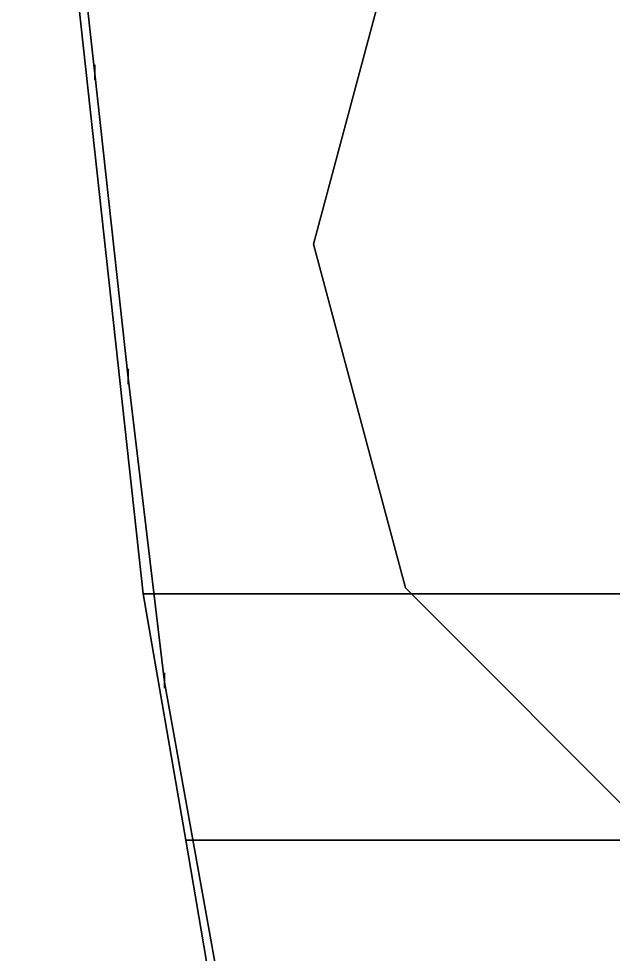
# Model space of a CAD drawing. Header units: millimetres. Extents: x -4 to 4, y -24.4 to 42.3.
# Drawn here: x -3.23 to -1.274, y -19.135 to -16.059 of the extents above; entities that cross this region are included whole.
import ezdxf

# ---------------------------------------------------------------- set-up
doc = ezdxf.new("R2010")
doc.units = ezdxf.units.MM
doc.layers.add('railings', color=6, linetype='Continuous')

msp = doc.modelspace()

# ---------------------------------------------------------------- linework, layer by layer
for points in [[(-3.23, -14.21, 1.68), (-2.82, -17.95, 1.68), (2.82, -17.95, 1.68), (3.23, -14.21, 1.68)], [(-3.23, -14.21, -1.44), (-2.82, -17.95, -0.71), (-2.82, -17.95, 1.68), (-3.23, -14.21, 1.68)], [(0, -17.95, -1.04), (-2.82, -17.95, -0.71), (-3.23, -14.21, -1.44), (0, -14.21, -1.44)], [(-1.9572, -15.67, 2.89), (-2.26, -16.8, 2.89), (-2.26, -16.8, 1.68), (-1.9572, -15.67, 1.68)], [(-2.26, -16.8, 2.89), (-1.9572, -15.67, 2.89), (-1.9572, -15.67, 1.68), (-2.26, -16.8, 1.68)], [(-2.26, -16.8, 2.89), (-1.9572, -17.93, 2.89), (-1.9572, -17.93, 1.68), (-2.26, -16.8, 1.68)], [(-1.9572, -17.93, 2.89), (-2.26, -16.8, 2.89), (-2.26, -16.8, 1.68), (-1.9572, -17.93, 1.68)], [(-1.9572, -17.93, 2.89), (-1.13, -18.7572, 2.89), (-1.13, -18.7572, 1.68), (-1.9572, -17.93, 1.68)], [(-1.13, -18.7572, 2.89), (-1.9572, -17.93, 2.89), (-1.9572, -17.93, 1.68), (-1.13, -18.7572, 1.68)], [(-2.82, -17.95, -0.71), (-2.68, -18.76, -0.61), (-2.68, -18.76, 1.68), (-2.82, -17.95, 1.68)], [(-2.82, -17.95, 1.68), (-2.68, -18.76, 1.68), (2.68, -18.76, 1.68), (2.82, -17.95, 1.68)], [(0, -18.76, -0.9), (-2.68, -18.76, -0.61), (-2.82, -17.95, -0.71), (0, -17.95, -1.04)], [(-2.68, -18.76, 1.68), (-2.29, -21.05, 1.68), (2.29, -21.05, 1.68), (2.68, -18.76, 1.68)], [(-2.68, -18.76, -0.61), (-2.29, -21.05, -0.35), (-2.29, -21.05, 1.68), (-2.68, -18.76, 1.68)], [(0, -21.05, -0.9), (-2.29, -21.05, -0.35), (-2.68, -18.76, -0.61), (0, -18.76, -0.9)]]:
    msp.add_3dface(points)
at = {"layer": 'railings'}
for points in [[(-2.98, -16.24, 2.68), (-2.98, -16.24, 2.73), (-3.09, -15.24, 2.73), (-3.09, -15.24, 2.68)], [(-3.09, -15.24, 2.68), (-3.09, -15.24, 2.73), (-2.98, -16.24, 2.73), (-2.98, -16.24, 2.68)], [(-2.98, -16.21, 1.68), (-2.98, -16.26, 1.68), (-2.98, -16.26, 2.68), (-2.98, -16.21, 2.68)], [(-2.98, -16.21, 2.68), (-2.98, -16.26, 2.68), (-2.98, -16.26, 1.68), (-2.98, -16.21, 1.68)], [(-2.87, -17.24, 2.68), (-2.87, -17.24, 2.73), (-2.98, -16.24, 2.73), (-2.98, -16.24, 2.68)], [(-2.98, -16.24, 2.68), (-2.98, -16.24, 2.73), (-2.87, -17.24, 2.73), (-2.87, -17.24, 2.68)], [(-2.87, -17.21, 1.68), (-2.87, -17.26, 1.68), (-2.87, -17.26, 2.68), (-2.87, -17.21, 2.68)], [(-2.87, -17.21, 2.68), (-2.87, -17.26, 2.68), (-2.87, -17.26, 1.68), (-2.87, -17.21, 1.68)], [(-2.87, -17.24, 2.68), (-2.87, -17.24, 2.73), (-2.75, -18.24, 2.73), (-2.75, -18.24, 2.68)], [(-2.75, -18.24, 2.68), (-2.75, -18.24, 2.73), (-2.87, -17.24, 2.73), (-2.87, -17.24, 2.68)], [(-2.75, -18.21, 2.68), (-2.75, -18.26, 2.68), (-2.75, -18.26, 1.68), (-2.75, -18.21, 1.68)], [(-2.75, -18.21, 1.68), (-2.75, -18.26, 1.68), (-2.75, -18.26, 2.68), (-2.75, -18.21, 2.68)], [(-2.75, -18.24, 2.68), (-2.75, -18.24, 2.73), (-2.57, -19.24, 2.73), (-2.57, -19.24, 2.68)], [(-2.57, -19.24, 2.68), (-2.57, -19.24, 2.73), (-2.75, -18.24, 2.73), (-2.75, -18.24, 2.68)]]:
    msp.add_3dface(points, dxfattribs=at)

doc.saveas('drawing.dxf')
